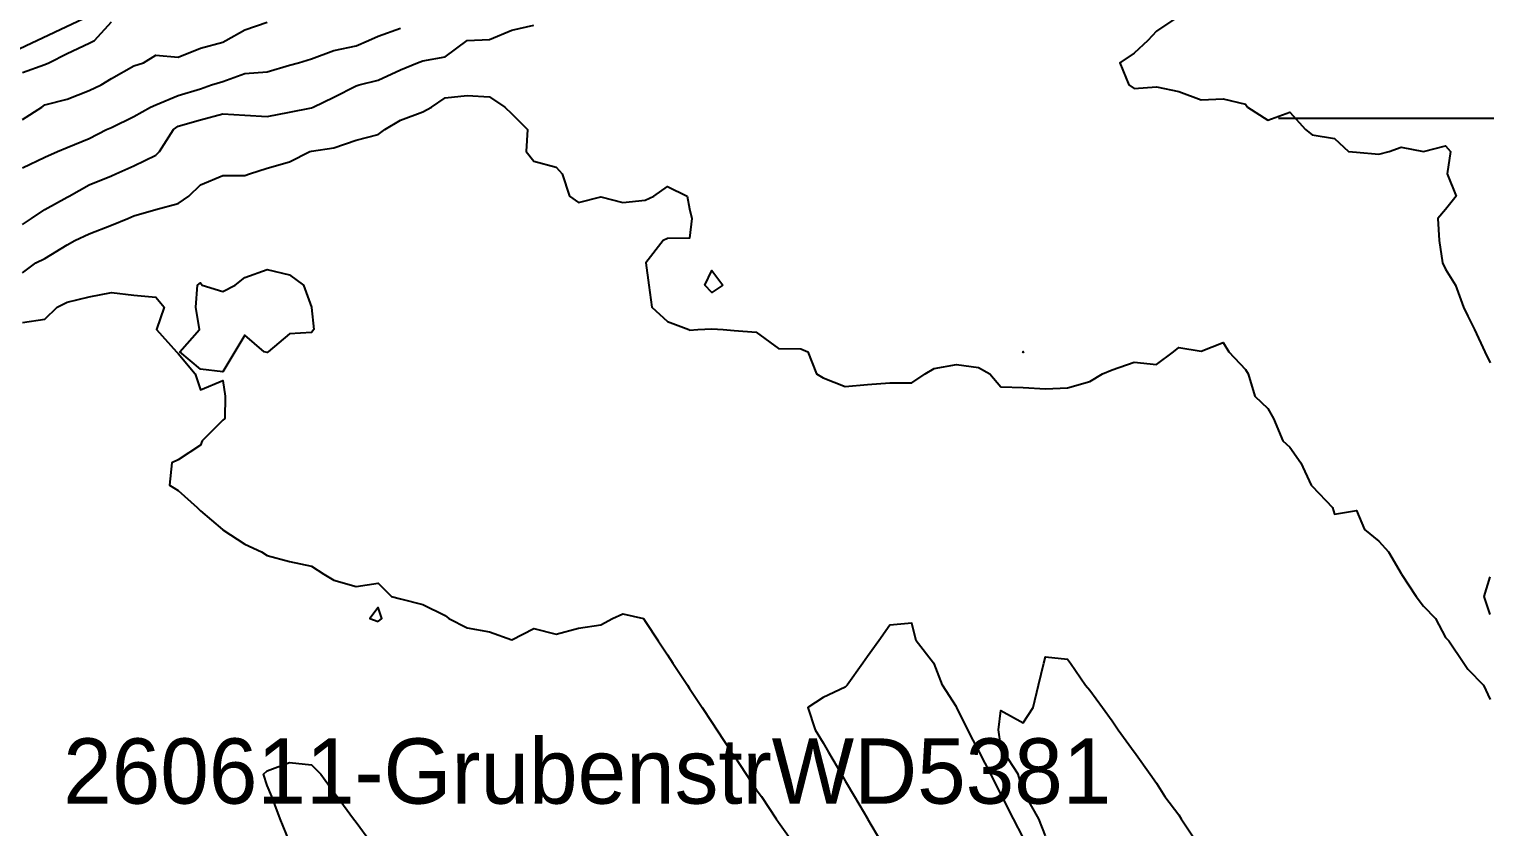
# Model space of a CAD drawing. Header units: metres. Extents: x 2681030 to 2681330, y 1246000 to 1246290.
# Drawn here: x 2681160.9 to 2681193.63, y 1246084.07 to 1246102.01 of the extents above; entities that cross this region are included whole.
import ezdxf

# ---------------------------------------------------------------- set-up
doc = ezdxf.new("R2010")
doc.units = ezdxf.units.M
for name, color, linetype in [('BASIS_HOEHENLINIEN', 8, 'Continuous'), ('BASIS_KOORD', 7, 'Continuous'), ('BASIS_META', 7, 'Continuous'), ('BASIS_PARZELLE', 7, 'Continuous')]:
    doc.layers.add(name, color=color, linetype=linetype)

msp = doc.modelspace()

# ---------------------------------------------------------------- linework, layer by layer
at = {"layer": 'BASIS_HOEHENLINIEN'}
for points, elevation in [([(2681160.75, 1246101.029), (2681161.25, 1246101.212), (2681161.344, 1246101.25), (2681161.75, 1246101.456), (2681162.25, 1246101.691), (2681162.366, 1246101.75), (2681162.75, 1246102.167)], 439.5), ([(2681160.75, 1246099.972), (2681161.181, 1246100.25), (2681161.25, 1246100.3), (2681161.75, 1246100.432), (2681162.25, 1246100.622), (2681162.517, 1246100.75), (2681162.75, 1246100.898), (2681163.25, 1246101.176), (2681163.468, 1246101.25), (2681163.75, 1246101.423), (2681164.25, 1246101.377), (2681164.75, 1246101.576), (2681165.25, 1246101.715), (2681165.324, 1246101.75), (2681165.75, 1246101.991), (2681166.25, 1246102.165)], 440), ([(2681160.75, 1246097.615), (2681160.95, 1246097.75), (2681161.25, 1246097.946), (2681161.75, 1246098.225), (2681161.8, 1246098.25), (2681162.25, 1246098.5), (2681162.75, 1246098.706), (2681162.844, 1246098.75), (2681163.25, 1246098.933), (2681163.75, 1246099.172), (2681163.827, 1246099.25), (2681164.142, 1246099.75), (2681164.25, 1246099.821), (2681164.75, 1246099.965), (2681165.25, 1246100.104), (2681165.75, 1246100.07), (2681166.25, 1246100.042), (2681166.75, 1246100.137), (2681167.25, 1246100.234), (2681167.284, 1246100.25), (2681167.75, 1246100.477), (2681168.25, 1246100.729), (2681168.318, 1246100.75), (2681168.75, 1246100.859), (2681169.25, 1246101.093), (2681169.631, 1246101.25), (2681169.75, 1246101.292), (2681170.25, 1246101.384), (2681170.75, 1246101.75), (2681170.75, 1246101.75), (2681171.25, 1246101.771), (2681171.75, 1246101.984), (2681172.25, 1246102.096)], 441), ([(2681160.75, 1246098.887), (2681161.25, 1246099.123), (2681161.534, 1246099.25), (2681161.75, 1246099.346), (2681162.25, 1246099.546), (2681162.639, 1246099.75), (2681162.75, 1246099.795), (2681163.25, 1246100.039), (2681163.626, 1246100.25), (2681163.75, 1246100.305), (2681164.25, 1246100.512), (2681164.75, 1246100.666), (2681164.999, 1246100.75), (2681165.25, 1246100.828), (2681165.75, 1246101.006), (2681166.25, 1246101.043), (2681166.75, 1246101.194), (2681166.954, 1246101.25), (2681167.25, 1246101.335), (2681167.75, 1246101.524), (2681168.25, 1246101.629), (2681168.527, 1246101.75), (2681168.75, 1246101.847), (2681169.25, 1246102.029)], 440.5), ([(2681186.682, 1246102.25), (2681186.25, 1246101.956), (2681186.058, 1246101.75), (2681185.75, 1246101.462), (2681185.424, 1246101.25), (2681185.625, 1246100.75), (2681185.75, 1246100.673), (2681186.25, 1246100.709), (2681186.75, 1246100.6), (2681187.25, 1246100.417), (2681187.75, 1246100.436), (2681188.25, 1246100.321), (2681188.296, 1246100.25), (2681188.75, 1246099.959), (2681189.25, 1246100.141), (2681189.598, 1246099.75), (2681189.75, 1246099.628), (2681190.25, 1246099.549), (2681190.566, 1246099.25), (2681190.75, 1246099.241), (2681191.25, 1246099.194), (2681191.484, 1246099.25), (2681191.75, 1246099.35), (2681192.25, 1246099.251), (2681192.75, 1246099.384), (2681192.86, 1246099.25), (2681192.788, 1246098.75), (2681192.99, 1246098.25), (2681192.75, 1246097.947), (2681192.575, 1246097.75), (2681192.609, 1246097.25), (2681192.683, 1246096.75), (2681192.75, 1246096.608), (2681192.976, 1246096.25), (2681193.154, 1246095.75), (2681193.25, 1246095.548), (2681193.403, 1246095.25), (2681193.632, 1246094.75), (2681193.75, 1246094.503)], 441), ([(2681160.75, 1246096.523), (2681161.045, 1246096.75), (2681161.25, 1246096.849), (2681161.75, 1246097.157), (2681161.922, 1246097.25), (2681162.25, 1246097.405), (2681162.75, 1246097.599), (2681163.116, 1246097.75), (2681163.25, 1246097.807), (2681163.75, 1246097.948), (2681164.25, 1246098.086), (2681164.492, 1246098.25), (2681164.75, 1246098.503), (2681165.25, 1246098.715), (2681165.75, 1246098.712), (2681165.855, 1246098.75), (2681166.25, 1246098.881), (2681166.75, 1246099.021), (2681167.212, 1246099.25), (2681167.25, 1246099.262), (2681167.75, 1246099.335), (2681168.25, 1246099.509), (2681168.75, 1246099.634), (2681168.899, 1246099.75), (2681169.25, 1246099.958), (2681169.75, 1246100.144), (2681169.948, 1246100.25), (2681170.25, 1246100.46), (2681170.75, 1246100.515), (2681171.25, 1246100.482), (2681171.592, 1246100.25), (2681171.75, 1246100.1), (2681172.107, 1246099.75), (2681172.076, 1246099.25), (2681172.25, 1246099.035), (2681172.75, 1246098.904), (2681172.881, 1246098.75), (2681173.048, 1246098.25), (2681173.25, 1246098.106), (2681173.75, 1246098.236), (2681174.25, 1246098.103), (2681174.75, 1246098.16), (2681174.948, 1246098.25), (2681175.25, 1246098.469), (2681175.698, 1246098.25), (2681175.75, 1246097.963), (2681175.798, 1246097.75), (2681175.75, 1246097.301), (2681175.25, 1246097.298), (2681175.154, 1246097.25), (2681174.767, 1246096.75), (2681174.83, 1246096.25), (2681174.898, 1246095.75), (2681175.25, 1246095.434), (2681175.735, 1246095.25), (2681175.75, 1246095.239), (2681175.936, 1246095.25), (2681176.25, 1246095.266), (2681176.503, 1246095.25), (2681176.75, 1246095.229), (2681177.25, 1246095.194), (2681177.75, 1246094.824), (2681178.25, 1246094.817), (2681178.412, 1246094.75), (2681178.601, 1246094.25), (2681178.75, 1246094.161), (2681179.25, 1246093.968), (2681179.75, 1246094.015), (2681180.25, 1246094.053), (2681180.75, 1246094.049), (2681181.044, 1246094.25), (2681181.25, 1246094.374), (2681181.75, 1246094.462), (2681182.25, 1246094.398), (2681182.499, 1246094.25), (2681182.75, 1246093.96), (2681183.25, 1246093.944), (2681183.75, 1246093.915), (2681184.25, 1246093.937), (2681184.75, 1246094.081), (2681185.037, 1246094.25), (2681185.25, 1246094.347), (2681185.75, 1246094.515), (2681186.25, 1246094.461), (2681186.635, 1246094.75), (2681186.75, 1246094.849), (2681187.25, 1246094.76), (2681187.75, 1246094.961), (2681187.875, 1246094.75), (2681188.25, 1246094.351), (2681188.308, 1246094.25), (2681188.463, 1246093.75), (2681188.75, 1246093.477), (2681188.88, 1246093.25), (2681189.091, 1246092.75), (2681189.25, 1246092.604), (2681189.497, 1246092.25), (2681189.73, 1246091.75), (2681189.75, 1246091.73), (2681190.207, 1246091.25), (2681190.25, 1246091.101), (2681190.75, 1246091.182), (2681190.926, 1246090.75), (2681191.25, 1246090.493), (2681191.463, 1246090.25), (2681191.75, 1246089.762), (2681191.762, 1246089.75), (2681192.092, 1246089.25), (2681192.25, 1246089.027), (2681192.524, 1246088.75), (2681192.75, 1246088.322), (2681192.82, 1246088.25), (2681193.16, 1246087.75), (2681193.25, 1246087.61), (2681193.606, 1246087.25), (2681193.75, 1246086.927)], 441.5), ([(2681166.272, 1246094.75), (2681166.25, 1246094.737), (2681166.179, 1246094.75), (2681165.75, 1246095.124), (2681165.521, 1246094.75), (2681165.25, 1246094.295), (2681164.75, 1246094.358), (2681164.287, 1246094.75), (2681164.731, 1246095.25), (2681164.648, 1246095.75), (2681164.687, 1246096.25), (2681164.75, 1246096.302), (2681164.79, 1246096.25), (2681165.25, 1246096.106), (2681165.527, 1246096.25), (2681165.75, 1246096.419), (2681166.25, 1246096.599), (2681166.75, 1246096.478), (2681167.064, 1246096.25), (2681167.248, 1246095.75), (2681167.25, 1246095.742), (2681167.303, 1246095.25), (2681167.25, 1246095.182), (2681166.75, 1246095.15), (2681166.272, 1246094.75)], 442), ([(2681176.499, 1246096.25), (2681176.25, 1246096.084), (2681176.096, 1246096.25), (2681176.25, 1246096.574), (2681176.499, 1246096.25)], 441.5), ([(2681160.75, 1246095.409), (2681161.25, 1246095.482), (2681161.526, 1246095.75), (2681161.75, 1246095.868), (2681162.25, 1246095.986), (2681162.75, 1246096.081), (2681163.25, 1246096.023), (2681163.75, 1246095.976), (2681163.933, 1246095.75), (2681163.763, 1246095.25), (2681164.213, 1246094.75), (2681164.25, 1246094.709), (2681164.633, 1246094.25), (2681164.75, 1246093.891), (2681165.25, 1246094.103), (2681165.302, 1246093.75), (2681165.298, 1246093.25), (2681165.25, 1246093.215), (2681164.79, 1246092.75), (2681164.75, 1246092.653), (2681164.25, 1246092.321), (2681164.106, 1246092.25), (2681164.057, 1246091.75), (2681164.25, 1246091.631), (2681164.679, 1246091.25), (2681164.75, 1246091.171), (2681165.247, 1246090.75), (2681165.25, 1246090.747), (2681165.75, 1246090.423), (2681166.123, 1246090.25), (2681166.25, 1246090.166), (2681166.75, 1246090.036), (2681167.25, 1246089.932), (2681167.523, 1246089.75), (2681167.75, 1246089.612), (2681168.25, 1246089.468), (2681168.75, 1246089.548), (2681169.047, 1246089.25), (2681169.25, 1246089.191), (2681169.75, 1246089.068), (2681170.25, 1246088.816), (2681170.333, 1246088.75), (2681170.75, 1246088.543), (2681171.25, 1246088.451), (2681171.75, 1246088.269), (2681172.25, 1246088.527), (2681172.75, 1246088.399), (2681173.25, 1246088.534), (2681173.75, 1246088.607), (2681174.014, 1246088.75), (2681174.25, 1246088.855), (2681174.71, 1246088.75), (2681174.75, 1246088.69), (2681175.041, 1246088.25), (2681175.25, 1246087.934), (2681175.371, 1246087.75), (2681175.702, 1246087.25), (2681175.75, 1246087.177), (2681176.033, 1246086.75), (2681176.25, 1246086.421), (2681176.363, 1246086.25), (2681176.694, 1246085.75), (2681176.75, 1246085.665), (2681177.025, 1246085.25), (2681177.25, 1246084.909), (2681177.363, 1246084.75), (2681177.697, 1246084.25), (2681177.75, 1246084.169), (2681178.045, 1246083.75)], 442), ([(2681183.255, 1246094.75), (2681183.25, 1246094.732), (2681183.244, 1246094.75), (2681183.25, 1246094.754), (2681183.255, 1246094.75)], 441.5), ([(2681193.75, 1246088.845), (2681193.614, 1246089.25), (2681193.75, 1246089.687)], 441.5), ([(2681168.75, 1246088.684), (2681168.832, 1246088.75), (2681168.75, 1246089.001), (2681168.56, 1246088.75), (2681168.75, 1246088.684)], 442), ([(2681183.25, 1246083.831), (2681183.036, 1246084.25), (2681182.78, 1246084.75), (2681182.75, 1246084.809), (2681182.525, 1246085.25), (2681182.269, 1246085.75), (2681182.25, 1246085.787), (2681182.004, 1246086.25), (2681181.759, 1246086.75), (2681181.75, 1246086.765), (2681181.439, 1246087.25), (2681181.25, 1246087.739), (2681181.231, 1246087.75), (2681180.841, 1246088.25), (2681180.75, 1246088.649), (2681180.25, 1246088.601), (2681180.002, 1246088.25), (2681179.75, 1246087.895), (2681179.648, 1246087.75), (2681179.293, 1246087.25), (2681179.25, 1246087.206), (2681178.75, 1246086.974), (2681178.41, 1246086.75), (2681178.576, 1246086.25), (2681178.75, 1246085.955), (2681178.87, 1246085.75), (2681179.164, 1246085.25), (2681179.25, 1246085.104), (2681179.458, 1246084.75), (2681179.75, 1246084.253), (2681179.752, 1246084.25), (2681180.046, 1246083.75)], 441.5), ([(2681183.75, 1246083.866), (2681183.604, 1246084.25), (2681183.32, 1246084.75), (2681183.25, 1246084.87), (2681183.142, 1246085.25), (2681182.815, 1246085.75), (2681182.75, 1246085.886), (2681182.694, 1246086.25), (2681182.75, 1246086.68), (2681183.25, 1246086.404), (2681183.478, 1246086.75), (2681183.597, 1246087.25), (2681183.716, 1246087.75), (2681183.75, 1246087.893), (2681184.25, 1246087.841), (2681184.315, 1246087.75), (2681184.654, 1246087.25), (2681184.75, 1246087.144), (2681185.033, 1246086.75), (2681185.25, 1246086.448), (2681185.385, 1246086.25), (2681185.75, 1246085.751), (2681185.751, 1246085.75), (2681186.105, 1246085.25), (2681186.25, 1246085.049), (2681186.434, 1246084.75), (2681186.75, 1246084.335), (2681186.807, 1246084.25), (2681187.13, 1246083.75)], 442), ([(2681166.746, 1246083.75), (2681166.543, 1246084.25), (2681166.356, 1246084.75), (2681166.25, 1246084.994), (2681166.166, 1246085.25), (2681166.25, 1246085.33), (2681166.75, 1246085.511), (2681167.25, 1246085.464), (2681167.455, 1246085.25), (2681167.75, 1246084.849), (2681167.823, 1246084.75), (2681168.19, 1246084.25), (2681168.25, 1246084.169), (2681168.558, 1246083.75)], 442.5)]:
    msp.add_lwpolyline(points, dxfattribs=dict(at, elevation=elevation))
at = {"layer": 'BASIS_KOORD'}
msp.add_line((2681188.99, 1246100), (2681211.01, 1246100), dxfattribs=at)
at = {"layer": 'BASIS_PARZELLE'}
msp.add_lwpolyline([(2681139.3, 1246159.3), (2681140.3, 1246159.5), (2681141.2, 1246159.6), (2681142.1, 1246159.8), (2681143, 1246159.9), (2681143.9, 1246160.1), (2681144.8, 1246160.2), (2681145.7, 1246160.4), (2681146.6, 1246160.6), (2681147.5, 1246160.8), (2681148.4, 1246161), (2681189.2, 1246169.9), (2681195.1, 1246171.2), (2681205.6, 1246122.8), (2681196.3, 1246118.4), (2681181.6, 1246111.4), (2681166.7, 1246104.4), (2681152.7, 1246097.8), (2681139.3, 1246159.3)], close=True, dxfattribs=at)

# ---------------------------------------------------------------- texts
at = {"layer": 'BASIS_META'}
msp.add_text('JANS CAD-Austausch  ·  260611-GrubenstrWD5381', height=1.468, dxfattribs=at).set_placement((2681139.3, 1246084.588))

doc.saveas('drawing.dxf')
